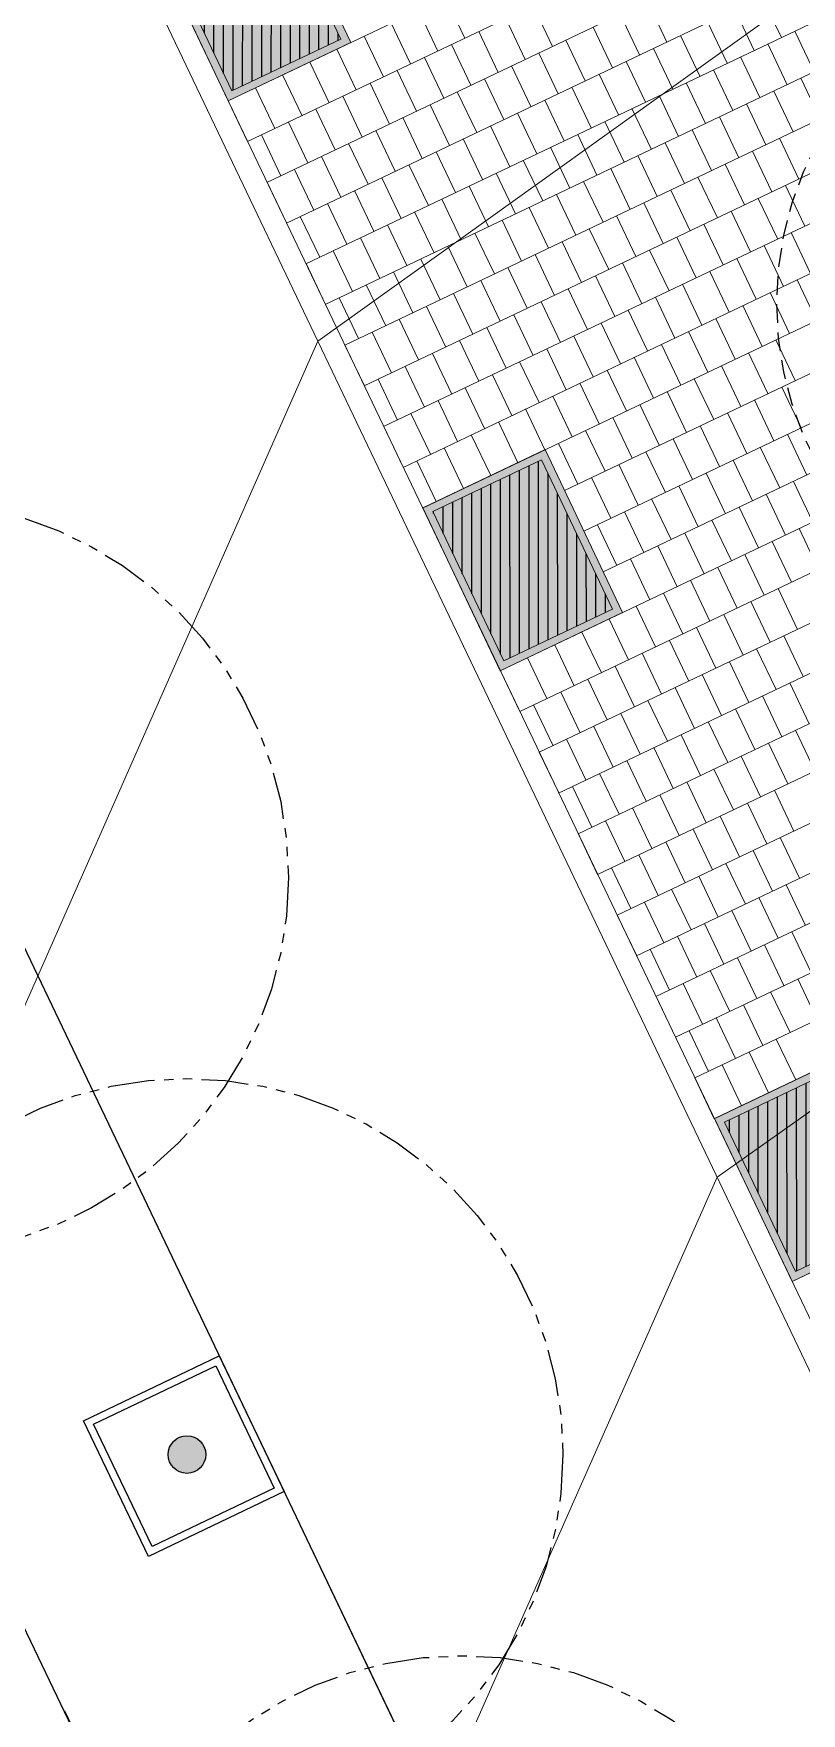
# Model space of a CAD drawing. Header units: metres. Extents: x 678805 to 1359287, y 2747329 to 5497370.
# Drawn here: x 679648.83 to 679659.05, y 2748537.93 to 2748560.27 of the extents above; entities that cross this region are included whole.
import ezdxf
from ezdxf.enums import TextEntityAlignment as Align

# ---------------------------------------------------------------- set-up
doc = ezdxf.new("R2010")
doc.units = ezdxf.units.M
for name, pattern in [('XREF_MON_EIT SUPPORT$0$HIDDEN', [0.375, 0.25, -0.125]), ('XREF_MON_EIT SUPPORT$0$LIM ACERAS$0$PHANTOM2', [1.25, 0.625, -0.125, 0.125, -0.125, 0.125, -0.125]), ('XREF_MON_GENERAL_LAYOUT$0$ACAD_ISO03W100', [30, 12, -18]), ('XREF_MON_SFT_TREES$0$HIDDEN', [0.375, 0.25, -0.125])]:
    doc.linetypes.add(name, pattern=pattern)
for name, color, linetype in [('00_XREF_MON_HSC_PAVEMENT', 7, 'Continuous'), ('00_XREF_TWQ_SFT_TREES', 7, 'Continuous'), ('00_XREF_TWQ_URBAN CONTEXT', 7, 'Continuous'), ('XREF_MON_EIT SUPPORT$0$02-L-Material Change', 253, 'Continuous'), ('XREF_MON_EIT SUPPORT$0$L-Límite Acera', 9, 'Continuous'), ('XREF_MON_EIT SUPPORT$0$SL_TREE_CANOPY_', 254, 'XREF_MON_EIT SUPPORT$0$HIDDEN'), ('XREF_MON_EIT SUPPORT$0$SL_TREE_TRUNK_', 254, 'Continuous'), ('XREF_MON_EIT SUPPORT$0$SL_Trees_out_of_scope_', 254, 'Continuous'), ('XREF_MON_GENERAL_LAYOUT$0$00_Sorround Parcels', 252, 'XREF_MON_GENERAL_LAYOUT$0$ACAD_ISO03W100'), ('XREF_MON_HSC_PAVEMENT$0$03-TR-Tree Pit_Green', 74, 'Continuous'), ('XREF_MON_SFT_TREES$0$SL_TREE_CANOPY', 251, 'XREF_MON_SFT_TREES$0$HIDDEN'), ('XREF_MON_SFT_TREES$0$SL_TREE_TRUNK', 251, 'Continuous'), ('XREF_MON_URBAN CONTEXT$0$Parcel', 7, 'Continuous'), ('XREF_MON_URBAN CONTEXT$0$XREF_MON_EIT SUPPORT', 7, 'Continuous')]:
    doc.layers.add(name, color=color, linetype=linetype)
for name, color, linetype, true_color in [('02-L-Waterfeatures 01', 7, 'Continuous', 0x4da6ff), ('XREF_MON_HSC_PAVEMENT$0$03-TR-Tree Pit_White', 7, 'Continuous', 0xfcfcfc), ('XREF_MON_SFT_TREES$0$SL_TREE_CERCIDIUM_FLORIDUM', 7, 'Continuous', 0xe0e000)]:
    doc.layers.add(name, color=color, linetype=linetype, true_color=true_color)
for name, color, linetype, lineweight in [('XREF_MON_GENERAL_LAYOUT$0$02-L-Level Curves 0.25-0.75m', 33, 'Continuous', 5), ('XREF_MON_GENERAL_LAYOUT$0$02-L-Level Curves 1m', 37, 'Continuous', 5), ('XREF_MON_GENERAL_LAYOUT$0$02-L-Material Change', 251, 'Continuous', 5), ('XREF_MON_GENERAL_LAYOUT$0$04-BK-Tree Pit', 6, 'Continuous', 5), ('XREF_MON_HSC_PAVEMENT$0$04-BK-Tree Pit', 6, 'Continuous', 5)]:
    doc.layers.add(name, color=color, linetype=linetype, lineweight=lineweight)
doc.layers.add('XREF_MON_HSC_PAVEMENT$0$02-L-Joints-Paviment_07_Precast Concrete Blocks 60X40', color=7, linetype='Continuous', lineweight=5, true_color=0x999999)
doc.layers.add('XREF_MON_HSC_PAVEMENT$0$03-TR-Pavement_07_Precast Concrete Blocks 60X40', color=7, linetype='Continuous', lineweight=5, true_color=0x999999)
doc.layers.get('XREF_MON_SFT_TREES$0$SL_TREE_CERCIDIUM_FLORIDUM').off()
doc.styles.add('XREF_MON_GENERAL_LAYOUT$0$Standard', font='arial.ttf')

# ---------------------------------------------------------------- blocks, each defined once
blk = doc.blocks.new('XREF_MON_EIT SUPPORT$0$ALCORQUE 1.8X1.8 con borde')
at = {"layer": 'XREF_MON_EIT SUPPORT$0$02-L-Material Change', "color": 254}
for points in [[(679587.386, 2748672.469), (679589.192, 2748673.329), (679590.051, 2748671.523), (679588.245, 2748670.663), (679587.386, 2748672.469)], [(679587.519, 2748672.422), (679589.145, 2748673.195), (679589.918, 2748671.57), (679588.293, 2748670.796), (679587.519, 2748672.422)]]:
    blk.add_lwpolyline(points, dxfattribs=at)
blk = doc.blocks.new('XREF_MON_EIT SUPPORT$0$trees_outofboundaries')
at = {"layer": 'XREF_MON_EIT SUPPORT$0$SL_TREE_TRUNK_'}
h = blk.add_hatch(color=256, dxfattribs=at)
h.dxf.hatch_style = 1
edge = h.paths.add_edge_path()
edge.add_arc((0, 0), 0.25, 0, 360)
at = {"layer": 'XREF_MON_EIT SUPPORT$0$SL_TREE_CANOPY_', "linetype": 'XREF_MON_EIT SUPPORT$0$LIM ACERAS$0$PHANTOM2'}
blk.add_circle((0, 0), 5, dxfattribs=at)
at = {"layer": 'XREF_MON_EIT SUPPORT$0$SL_TREE_TRUNK_'}
blk.add_circle((0, 0), 0.25, dxfattribs=at)
blk = doc.blocks.new('XREF_MON_EIT SUPPORT')
at = {"layer": 'XREF_MON_EIT SUPPORT$0$L-Límite Acera'}
blk.add_lwpolyline([(679661.275, 2748521.8), (679593.359, 2748664.016)], dxfattribs=at)
at = {"layer": 'XREF_MON_EIT SUPPORT$0$02-L-Material Change', "color": 254, "rotation": 0.08615458346817939}
blk.add_blockref('XREF_MON_EIT SUPPORT$0$ALCORQUE 1.8X1.8 con borde', (4196.007, -1149.426), dxfattribs=at)
at = {"layer": 'XREF_MON_EIT SUPPORT$0$SL_Trees_out_of_scope_'}
for p in [(679647.222, 2748549.044), (679650.874, 2748541.368), (679654.526, 2748533.693)]:
    blk.add_blockref('XREF_MON_EIT SUPPORT$0$trees_outofboundaries', p, dxfattribs=at)
blk = doc.blocks.new('XREF_MON_URBAN CONTEXT')
at = {"layer": 'XREF_MON_URBAN CONTEXT$0$Parcel'}
blk.add_lwpolyline([(679654.853, 2748526.23), (679582.704, 2748491.668), (679521.375, 2748619.741), (679593.524, 2748654.303), (679654.853, 2748526.23)], close=True, dxfattribs=at)
at = {"layer": 'XREF_MON_URBAN CONTEXT$0$XREF_MON_EIT SUPPORT'}
blk.add_blockref('XREF_MON_EIT SUPPORT', (0, 0), dxfattribs=at)
blk = doc.blocks.new('XREF_MON_SFT_TREES$0$cercidium_floridum')
h = blk.add_hatch()
h.set_pattern_fill('ANSI31', color=256, scale=0.1)
edge = h.paths.add_edge_path()
edge.add_arc((0, 0), 4.5, -25.4481, 334.5519)
at = {"layer": 'XREF_MON_SFT_TREES$0$SL_TREE_TRUNK'}
h = blk.add_hatch(color=256, dxfattribs=at)
h.dxf.hatch_style = 1
edge = h.paths.add_edge_path()
edge.add_arc((0, 0), 0.25, 0, 360)
at = {"layer": 'XREF_MON_SFT_TREES$0$SL_TREE_CANOPY', "linetype": 'XREF_MON_SFT_TREES$0$HIDDEN'}
blk.add_circle((0, 0), 4.5, dxfattribs=at)
at = {"layer": 'XREF_MON_SFT_TREES$0$SL_TREE_TRUNK'}
blk.add_circle((0, 0), 0.25, dxfattribs=at)
blk = doc.blocks.new('XREF_MON_SFT_TREES')
at = {"layer": 'XREF_MON_SFT_TREES$0$SL_TREE_CERCIDIUM_FLORIDUM', "rotation": 25.44812939262281}
blk.add_blockref('XREF_MON_SFT_TREES$0$cercidium_floridum', (679663.219, 2748556.675), dxfattribs=at)
blk = doc.blocks.new('XREF_MON_HSC_PAVEMENT$0$ALCORQUE RECTANGULAR')
at = {"layer": 'XREF_MON_HSC_PAVEMENT$0$03-TR-Tree Pit_Green', "ltscale": 0.3}
h = blk.add_hatch(dxfattribs=at)
h.set_pattern_fill('ANSI31', color=256, scale=0.04, angle=-45)
h.set_pattern_definition([(360, (-2068898.16958, 3428624.0145), (3e-17, 0.127), [])])
h.paths.add_polyline_path([(679903.391, 2748647.421), (679902.702, 2748648.869), (679904.689, 2748649.814), (679905.377, 2748648.367)])
at = {"layer": 'XREF_MON_HSC_PAVEMENT$0$03-TR-Tree Pit_White'}
h = blk.add_hatch(color=256, dxfattribs=at)
h.dxf.hatch_style = 1
h.paths.add_polyline_path([(679903.344, 2748647.288), (679902.569, 2748648.916), (679904.736, 2748649.947), (679905.511, 2748648.319)])
blk = doc.blocks.new('XREF_MON_HSC_PAVEMENT')
at = {"layer": 'XREF_MON_HSC_PAVEMENT$0$02-L-Joints-Paviment_07_Precast Concrete Blocks 60X40'}
for points in [[(679654.209, 2748560.033), (679653.952, 2748560.575)], [(679654.571, 2748560.205), (679654.313, 2748560.746)], [(679655.734, 2748560.094), (679655.476, 2748560.635)], [(679657.255, 2748560.153), (679656.997, 2748560.695)], [(679658.418, 2748560.042), (679658.16, 2748560.584)], [(679658.779, 2748560.214), (679658.521, 2748560.756)], [(679653.848, 2748559.861), (679653.59, 2748560.403)], [(679655.373, 2748559.922), (679655.115, 2748560.464)], [(679656.533, 2748559.809), (679656.275, 2748560.351)], [(679656.894, 2748559.981), (679656.636, 2748560.523)], [(679658.057, 2748559.87), (679657.799, 2748560.412)], [(679653.487, 2748559.689), (679653.229, 2748560.231)], [(679654.65, 2748559.578), (679654.392, 2748560.12)], [(679655.011, 2748559.75), (679654.754, 2748560.292)], [(679656.171, 2748559.637), (679655.914, 2748560.179)], [(679657.696, 2748559.698), (679657.438, 2748560.24)], [(679658.856, 2748559.586), (679658.598, 2748560.128)], [(679659.217, 2748559.758), (679658.959, 2748560.299)], [(679652.765, 2748559.345), (679652.507, 2748559.887)], [(679653.126, 2748559.517), (679652.868, 2748560.059)], [(679654.289, 2748559.406), (679654.031, 2748559.948)], [(679655.81, 2748559.466), (679655.552, 2748560.007)], [(679656.973, 2748559.355), (679656.715, 2748559.896)], [(679657.334, 2748559.526), (679657.077, 2748560.068)], [(679658.494, 2748559.414), (679658.237, 2748559.956)], [(679652.404, 2748559.173), (679652.146, 2748559.715)], [(679653.928, 2748559.234), (679653.67, 2748559.776)], [(679655.088, 2748559.122), (679654.83, 2748559.664)], [(679655.449, 2748559.294), (679655.191, 2748559.835)], [(679656.612, 2748559.183), (679656.354, 2748559.724)], [(679658.133, 2748559.242), (679657.875, 2748559.784)], [(679659.296, 2748559.131), (679659.038, 2748559.673)], [(679652.042, 2748559.002), (679651.785, 2748559.543)], [(679653.205, 2748558.89), (679652.948, 2748559.432)], [(679653.567, 2748559.062), (679653.309, 2748559.604)], [(679654.727, 2748558.95), (679654.469, 2748559.492)], [(679656.251, 2748559.011), (679655.993, 2748559.553)], [(679657.411, 2748558.898), (679657.153, 2748559.44)], [(679657.772, 2748559.07), (679657.514, 2748559.612)], [(679658.935, 2748558.959), (679658.677, 2748559.501)], [(679651.681, 2748558.83), (679651.423, 2748559.371)], [(679652.844, 2748558.719), (679652.586, 2748559.26)], [(679654.365, 2748558.778), (679654.108, 2748559.32)], [(679655.528, 2748558.667), (679655.271, 2748559.209)], [(679655.89, 2748558.839), (679655.632, 2748559.381)], [(679657.05, 2748558.726), (679656.792, 2748559.268)], [(679658.574, 2748558.787), (679658.316, 2748559.329)], [(679652.483, 2748558.547), (679652.225, 2748559.089)], [(679654.004, 2748558.606), (679653.746, 2748559.148)], [(679655.167, 2748558.495), (679654.909, 2748559.037)], [(679656.689, 2748558.555), (679656.431, 2748559.096)], [(679657.852, 2748558.444), (679657.594, 2748558.985)], [(679658.213, 2748558.615), (679657.955, 2748559.157)], [(679652.122, 2748558.375), (679651.864, 2748558.917)], [(679653.282, 2748558.262), (679653.024, 2748558.804)], [(679653.643, 2748558.434), (679653.385, 2748558.976)], [(679654.806, 2748558.323), (679654.548, 2748558.865)], [(679656.327, 2748558.383), (679656.07, 2748558.924)], [(679657.49, 2748558.272), (679657.233, 2748558.813)], [(679659.012, 2748558.331), (679658.754, 2748558.873)], [(679652.921, 2748558.091), (679652.663, 2748558.632)], [(679654.445, 2748558.151), (679654.187, 2748558.693)], [(679655.605, 2748558.039), (679655.347, 2748558.581)], [(679655.966, 2748558.211), (679655.708, 2748558.753)], [(679657.129, 2748558.1), (679656.871, 2748558.642)], [(679658.65, 2748558.159), (679658.393, 2748558.701)], [(679652.559, 2748557.919), (679652.302, 2748558.46)], [(679653.723, 2748557.808), (679653.465, 2748558.349)], [(679654.084, 2748557.979), (679653.826, 2748558.521)], [(679655.244, 2748557.867), (679654.986, 2748558.409)], [(679656.768, 2748557.928), (679656.51, 2748558.47)], [(679657.928, 2748557.815), (679657.67, 2748558.357)], [(679658.289, 2748557.987), (679658.031, 2748558.529)], [(679652.198, 2748557.747), (679651.94, 2748558.289)], [(679653.361, 2748557.636), (679653.104, 2748558.178)], [(679654.883, 2748557.695), (679654.625, 2748558.237)], [(679656.046, 2748557.584), (679655.788, 2748558.126)], [(679656.407, 2748557.756), (679656.149, 2748558.298)], [(679657.567, 2748557.644), (679657.309, 2748558.185)], [(679659.091, 2748557.704), (679658.833, 2748558.246)], [(679653, 2748557.464), (679652.742, 2748558.006)], [(679654.16, 2748557.351), (679653.902, 2748557.893)], [(679654.521, 2748557.523), (679654.264, 2748558.065)], [(679655.684, 2748557.412), (679655.427, 2748557.954)], [(679657.206, 2748557.472), (679656.948, 2748558.013)], [(679658.369, 2748557.361), (679658.111, 2748557.902)], [(679658.73, 2748557.533), (679658.472, 2748558.074)], [(679652.639, 2748557.292), (679652.381, 2748557.834)], [(679653.799, 2748557.18), (679653.541, 2748557.721)], [(679655.323, 2748557.24), (679655.065, 2748557.782)], [(679656.483, 2748557.128), (679656.225, 2748557.67)], [(679656.844, 2748557.3), (679656.587, 2748557.842)], [(679658.007, 2748557.189), (679657.75, 2748557.731)], [(679653.438, 2748557.008), (679653.18, 2748557.549)], [(679654.601, 2748556.897), (679654.343, 2748557.438)], [(679654.962, 2748557.069), (679654.704, 2748557.61)], [(679656.122, 2748556.956), (679655.864, 2748557.498)], [(679657.646, 2748557.017), (679657.388, 2748557.559)], [(679658.806, 2748556.904), (679658.549, 2748557.446)], [(679659.168, 2748557.076), (679658.91, 2748557.618)], [(679652.715, 2748556.664), (679652.458, 2748557.206)], [(679653.077, 2748556.836), (679652.819, 2748557.378)], [(679654.24, 2748556.725), (679653.982, 2748557.267)], [(679655.761, 2748556.784), (679655.503, 2748557.326)], [(679656.924, 2748556.673), (679656.666, 2748557.215)], [(679657.285, 2748556.845), (679657.027, 2748557.387)], [(679658.445, 2748556.733), (679658.187, 2748557.274)], [(679653.878, 2748556.553), (679653.621, 2748557.095)], [(679655.038, 2748556.44), (679654.781, 2748556.982)], [(679655.4, 2748556.612), (679655.142, 2748557.154)], [(679656.563, 2748556.501), (679656.305, 2748557.043)], [(679658.084, 2748556.561), (679657.826, 2748557.102)], [(679659.247, 2748556.45), (679658.989, 2748556.991)], [(679653.156, 2748556.209), (679652.898, 2748556.751)], [(679653.517, 2748556.381), (679653.259, 2748556.923)], [(679654.677, 2748556.269), (679654.419, 2748556.81)], [(679656.202, 2748556.329), (679655.944, 2748556.871)], [(679657.362, 2748556.217), (679657.104, 2748556.759)], [(679657.723, 2748556.389), (679657.465, 2748556.931)], [(679658.886, 2748556.278), (679658.628, 2748556.82)], [(679654.316, 2748556.097), (679654.058, 2748556.638)], [(679655.479, 2748555.986), (679655.221, 2748556.527)], [(679655.84, 2748556.158), (679655.583, 2748556.699)], [(679657, 2748556.045), (679656.743, 2748556.587)], [(679658.525, 2748556.106), (679658.267, 2748556.648)], [(679653.955, 2748555.925), (679653.697, 2748556.467)], [(679655.118, 2748555.814), (679654.86, 2748556.356)], [(679656.639, 2748555.873), (679656.381, 2748556.415)], [(679657.802, 2748555.762), (679657.544, 2748556.304)], [(679658.163, 2748555.934), (679657.906, 2748556.476)], [(679653.233, 2748555.581), (679652.975, 2748556.123)], [(679653.594, 2748555.753), (679653.336, 2748556.295)], [(679654.757, 2748555.642), (679654.499, 2748556.184)], [(679656.278, 2748555.701), (679656.02, 2748556.243)], [(679657.441, 2748555.59), (679657.183, 2748556.132)], [(679658.962, 2748555.65), (679658.704, 2748556.192)], [(679654.396, 2748555.47), (679654.138, 2748556.012)], [(679655.556, 2748555.358), (679655.298, 2748555.899)], [(679655.917, 2748555.529), (679655.659, 2748556.071)], [(679657.08, 2748555.418), (679656.822, 2748555.96)], [(679658.601, 2748555.478), (679658.343, 2748556.02)], [(679653.673, 2748555.126), (679653.415, 2748555.668)], [(679654.034, 2748555.298), (679653.777, 2748555.84)], [(679655.194, 2748555.186), (679654.937, 2748555.727)], [(679656.719, 2748555.247), (679656.461, 2748555.788)], [(679657.879, 2748555.134), (679657.621, 2748555.676)], [(679658.24, 2748555.306), (679657.982, 2748555.848)], [(679654.833, 2748555.014), (679654.575, 2748555.556)], [(679655.996, 2748554.903), (679655.738, 2748555.445)], [(679656.357, 2748555.075), (679656.1, 2748555.616)], [(679657.517, 2748554.962), (679657.26, 2748555.504)], [(679659.042, 2748555.023), (679658.784, 2748555.565)], [(679654.111, 2748554.67), (679653.853, 2748555.212)], [(679654.472, 2748554.842), (679654.214, 2748555.384)], [(679655.635, 2748554.731), (679655.377, 2748555.273)], [(679657.156, 2748554.79), (679656.898, 2748555.332)], [(679658.319, 2748554.679), (679658.062, 2748555.221)], [(679658.681, 2748554.851), (679658.423, 2748555.393)], [(679653.75, 2748554.498), (679653.492, 2748555.04)], [(679655.274, 2748554.559), (679655.016, 2748555.101)], [(679656.434, 2748554.447), (679656.176, 2748554.988)], [(679656.795, 2748554.618), (679656.537, 2748555.16)], [(679657.958, 2748554.507), (679657.7, 2748555.049)], [(679654.552, 2748554.215), (679654.294, 2748554.757)], [(679654.913, 2748554.387), (679654.655, 2748554.929)], [(679656.073, 2748554.275), (679655.815, 2748554.816)], [(679657.597, 2748554.336), (679657.339, 2748554.877)], [(679658.757, 2748554.223), (679658.499, 2748554.765)], [(679659.118, 2748554.395), (679658.86, 2748554.937)], [(679654.19, 2748554.043), (679653.933, 2748554.585)], [(679656.875, 2748553.992), (679656.617, 2748554.534)], [(679657.236, 2748554.164), (679656.978, 2748554.705)], [(679658.396, 2748554.051), (679658.138, 2748554.593)], [(679656.513, 2748553.82), (679656.256, 2748554.362)], [(679658.035, 2748553.879), (679657.777, 2748554.421)], [(679659.198, 2748553.768), (679658.94, 2748554.31)], [(679657.312, 2748553.536), (679657.054, 2748554.077)], [(679657.673, 2748553.707), (679657.416, 2748554.249)], [(679658.836, 2748553.596), (679658.579, 2748554.138)], [(679656.951, 2748553.364), (679656.693, 2748553.906)], [(679658.475, 2748553.425), (679658.217, 2748553.966)], [(679656.59, 2748553.192), (679656.332, 2748553.734)], [(679657.753, 2748553.081), (679657.495, 2748553.623)], [(679658.114, 2748553.253), (679657.856, 2748553.794)], [(679659.274, 2748553.14), (679659.016, 2748553.682)], [(679657.392, 2748552.909), (679657.134, 2748553.451)], [(679658.913, 2748552.968), (679658.655, 2748553.51)], [(679657.031, 2748552.737), (679656.773, 2748553.279)], [(679658.552, 2748552.796), (679658.294, 2748553.338)], [(679657.829, 2748552.453), (679657.572, 2748552.995)], [(679658.191, 2748552.625), (679657.933, 2748553.166)], [(679657.468, 2748552.281), (679657.21, 2748552.823)], [(679658.992, 2748552.342), (679658.735, 2748552.884)], [(679657.107, 2748552.109), (679656.849, 2748552.651)], [(679658.27, 2748551.998), (679658.012, 2748552.54)], [(679658.631, 2748552.17), (679658.373, 2748552.712)], [(679656.385, 2748551.765), (679656.127, 2748552.307)], [(679656.746, 2748551.937), (679656.488, 2748552.479)], [(679657.909, 2748551.826), (679657.651, 2748552.368)], [(679656.023, 2748551.593), (679655.766, 2748552.135)], [(679657.548, 2748551.654), (679657.29, 2748552.196)], [(679658.708, 2748551.542), (679658.45, 2748552.084)], [(679659.069, 2748551.714), (679658.811, 2748552.255)], [(679655.662, 2748551.421), (679655.404, 2748551.963)], [(679656.825, 2748551.31), (679656.567, 2748551.852)], [(679657.186, 2748551.482), (679656.929, 2748552.024)], [(679658.346, 2748551.37), (679658.089, 2748551.912)], [(679655.301, 2748551.25), (679655.043, 2748551.791)], [(679656.464, 2748551.139), (679656.206, 2748551.68)], [(679657.985, 2748551.198), (679657.727, 2748551.74)], [(679659.148, 2748551.087), (679658.891, 2748551.629)], [(679656.103, 2748550.967), (679655.845, 2748551.508)], [(679657.263, 2748550.854), (679657.005, 2748551.396)], [(679657.624, 2748551.026), (679657.366, 2748551.568)], [(679658.787, 2748550.915), (679658.529, 2748551.457)], [(679655.742, 2748550.795), (679655.484, 2748551.337)], [(679656.902, 2748550.682), (679656.644, 2748551.224)], [(679658.426, 2748550.743), (679658.168, 2748551.285)], [(679656.541, 2748550.51), (679656.283, 2748551.052)], [(679657.704, 2748550.399), (679657.446, 2748550.941)], [(679658.065, 2748550.571), (679657.807, 2748551.113)], [(679659.225, 2748550.459), (679658.967, 2748551.001)], [(679656.179, 2748550.339), (679655.922, 2748550.88)], [(679657.342, 2748550.228), (679657.085, 2748550.769)], [(679658.864, 2748550.287), (679658.606, 2748550.829)], [(679655.818, 2748550.167), (679655.56, 2748550.709)], [(679656.981, 2748550.056), (679656.723, 2748550.598)], [(679658.502, 2748550.115), (679658.245, 2748550.657)], [(679656.62, 2748549.884), (679656.362, 2748550.426)], [(679657.78, 2748549.771), (679657.522, 2748550.313)], [(679658.141, 2748549.943), (679657.883, 2748550.485)], [(679656.259, 2748549.712), (679656.001, 2748550.254)], [(679657.419, 2748549.6), (679657.161, 2748550.141)], [(679658.946, 2748549.66), (679658.688, 2748550.202)], [(679657.058, 2748549.428), (679656.8, 2748549.969)], [(679658.224, 2748549.317), (679657.966, 2748549.858)], [(679658.585, 2748549.488), (679658.327, 2748550.03)], [(679656.335, 2748549.084), (679656.077, 2748549.626)], [(679656.696, 2748549.256), (679656.439, 2748549.798)], [(679657.862, 2748549.145), (679657.605, 2748549.687)], [(679657.501, 2748548.973), (679657.243, 2748549.515)], [(679658.661, 2748548.86), (679658.403, 2748549.402)], [(679659.022, 2748549.032), (679658.765, 2748549.574)], [(679656.779, 2748548.629), (679656.521, 2748549.171)], [(679657.14, 2748548.801), (679656.882, 2748549.343)], [(679658.3, 2748548.689), (679658.042, 2748549.23)], [(679657.939, 2748548.517), (679657.681, 2748549.058)], [(679659.099, 2748548.406), (679658.841, 2748548.947)], [(679657.216, 2748548.173), (679656.959, 2748548.715)], [(679657.578, 2748548.345), (679657.32, 2748548.887)], [(679658.738, 2748548.234), (679658.48, 2748548.776)], [(679656.855, 2748548.001), (679656.597, 2748548.543)], [(679658.377, 2748548.062), (679658.119, 2748548.604)], [(679657.654, 2748547.718), (679657.396, 2748548.26)], [(679658.015, 2748547.89), (679657.758, 2748548.432)], [(679659.175, 2748547.778), (679658.918, 2748548.319)], [(679657.293, 2748547.546), (679657.035, 2748548.088)], [(679658.814, 2748547.606), (679658.556, 2748548.147)], [(679658.453, 2748547.434), (679658.195, 2748547.976)], [(679657.731, 2748547.09), (679657.473, 2748547.632)], [(679658.092, 2748547.262), (679657.834, 2748547.804)], [(679659.255, 2748547.151), (679658.997, 2748547.693)], [(679657.37, 2748546.918), (679657.112, 2748547.46)], [(679658.894, 2748546.979), (679658.636, 2748547.521)], [(679658.171, 2748546.635), (679657.914, 2748547.177)], [(679658.533, 2748546.807), (679658.275, 2748547.349)], [(679657.81, 2748546.463), (679657.552, 2748547.005)], [(679658.609, 2748546.179), (679658.351, 2748546.721)], [(679658.97, 2748546.351), (679658.712, 2748546.893)], [(679658.248, 2748546.007), (679657.99, 2748546.549)], [(679657.887, 2748545.835), (679657.629, 2748546.377)]]:
    blk.add_lwpolyline(points, dxfattribs=at)
at = {"layer": 'XREF_MON_HSC_PAVEMENT$0$03-TR-Pavement_07_Precast Concrete Blocks 60X40'}
for p, q in [((679651.421, 2748559.37), (679671.991, 2748569.159)), ((679651.679, 2748558.829), (679672.31, 2748568.646)), ((679651.938, 2748558.287), (679672.629, 2748568.134)), ((679652.196, 2748557.746), (679672.949, 2748567.621)), ((679652.455, 2748557.204), (679673.268, 2748567.108)), ((679652.713, 2748556.663), (679673.587, 2748566.596)), ((679652.972, 2748556.122), (679673.906, 2748566.083)), ((679653.23, 2748555.58), (679674.225, 2748565.571)), ((679653.489, 2748555.039), (679674.545, 2748565.058)), ((679653.748, 2748554.497), (679674.864, 2748564.546)), ((679654.006, 2748553.956), (679675.183, 2748564.033)), ((679655.04, 2748551.79), (679676.46, 2748561.983)), ((679655.299, 2748551.249), (679676.779, 2748561.47)), ((679655.557, 2748550.707), (679677.098, 2748560.958)), ((679655.816, 2748550.166), (679677.417, 2748560.445)), ((679656.077, 2748549.625), (679677.737, 2748559.932)), ((679656.335, 2748549.084), (679678.056, 2748559.42)), ((679656.594, 2748548.542), (679678.375, 2748558.907)), ((679656.852, 2748548.001), (679678.694, 2748558.395)), ((679657.111, 2748547.46), (679679.013, 2748557.882)), ((679657.37, 2748546.918), (679679.333, 2748557.37)), ((679655.895, 2748554.19), (679662.036, 2748557.112)), ((679657.628, 2748546.377), (679679.652, 2748556.857)), ((679656.153, 2748553.648), (679662.294, 2748556.571)), ((679657.887, 2748545.835), (679679.971, 2748556.344)), ((679656.411, 2748553.107), (679662.552, 2748556.029)), ((679658.921, 2748543.67), (679681.248, 2748554.294))]:
    blk.add_line(p, q, dxfattribs=at)
at = {"layer": 'XREF_MON_HSC_PAVEMENT$0$04-BK-Tree Pit', "rotation": 90}
for p in [(3428300.339, 2068656.802), (3428303.956, 2068649.221), (3428307.837, 2068641.101)]:
    blk.add_blockref('XREF_MON_HSC_PAVEMENT$0$ALCORQUE RECTANGULAR', p, dxfattribs=at)
blk = doc.blocks.new('XREF_MON_GENERAL_LAYOUT$0$ALCORQUE RECTANGULAR')
blk.add_lwpolyline([(679903.391, 2748647.421), (679902.702, 2748648.868), (679904.689, 2748649.814), (679905.378, 2748648.366)], close=True)
at = {"layer": 'XREF_MON_GENERAL_LAYOUT$0$02-L-Material Change'}
blk.add_lwpolyline([(679903.344, 2748647.288), (679902.569, 2748648.916), (679904.736, 2748649.947), (679905.511, 2748648.319)], close=True, dxfattribs=at)
blk = doc.blocks.new('XREF_MON_GENERAL_LAYOUT')
at = {"layer": 'XREF_MON_GENERAL_LAYOUT$0$00_Sorround Parcels', "lineweight": 9, "ltscale": 0.1}
blk.add_lwpolyline([(679521.37, 2748619.739), (679593.52, 2748654.301), (679654.867, 2748526.236), (679582.718, 2748491.674)], close=True, dxfattribs=at)
at = {"layer": 'XREF_MON_GENERAL_LAYOUT$0$02-L-Level Curves 0.25-0.75m', "ltscale": 0.3}
for points in [[(679704.576, 2748599.369), (679702.45, 2748591.874), (679652.615, 2748556.177)], [(679646.743, 2748542.877), (679652.615, 2748556.177)]]:
    blk.add_lwpolyline(points, dxfattribs=at)
at = {"layer": 'XREF_MON_GENERAL_LAYOUT$0$02-L-Level Curves 1m', "ltscale": 0.3}
for points in [[(679657.926, 2748545.057), (679730.871, 2748596.693), (679732.292, 2748608.522)], [(679652.037, 2748531.749), (679657.926, 2748545.057)]]:
    blk.add_lwpolyline(points, dxfattribs=at)
at = {"layer": 'XREF_MON_GENERAL_LAYOUT$0$02-L-Material Change'}
for p, q in [((679667.595, 2748524.804), (679599.165, 2748668.107)), ((679661.796, 2748520.709), (679592.846, 2748665.09))]:
    blk.add_line(p, q, dxfattribs=at)
at = {"layer": 'XREF_MON_GENERAL_LAYOUT$0$02-L-Material Change', "ltscale": 0.3}
blk.add_line((679667.86, 2748524.952), (679599.52, 2748668.055), dxfattribs=at)
at = {"layer": 'XREF_MON_GENERAL_LAYOUT$0$04-BK-Tree Pit', "rotation": 90}
for p in [(3428300.339, 2068656.802), (3428303.956, 2068649.221), (3428307.837, 2068641.101)]:
    blk.add_blockref('XREF_MON_GENERAL_LAYOUT$0$ALCORQUE RECTANGULAR', p, dxfattribs=at)
at = {"style": 'XREF_MON_GENERAL_LAYOUT$0$Standard'}
for tag, rotation, p in [('604,00', 330.2643, (679905.77, 2748776.558)), ('603,00', 330.2643, (679901.861, 2748753.477)), ('600,00', 133.826, (679944.597, 2748745.153)), ('602,00', 330.2643, (679883.319, 2748738.727)), ('601,00', 117.8906, (679920.972, 2748732.87)), ('601,00', 330.2643, (679864.777, 2748723.976)), ('600,00', 40.8833, (679777.405, 2748705.444, 1.17)), ('602,00', 330.2643, (679941.275, 2748705.483)), ('601,00', 40.8833, (679701.798, 2748703.889, 1.17)), ('598,00', 62.091, (679810.267, 2748702.619)), ('600,00', 330.2643, (679877.781, 2748691.131)), ('600,00', 19.5511, (679920.444, 2748685.496)), ('601,00', 330.2643, (679934.813, 2748683.804)), ('599,00', 330.2643, (679854.567, 2748679.061)), ('600,00', 88.3928, (679743.913, 2748675.572)), ('599,00', 20.6086, (679924.26, 2748675.216)), ('601,00', 88.3928, (679728.035, 2748671.318, -2)), ('602,00', 88.3928, (679711.826, 2748665.966, -1)), ('603,00', 88.3928, (679695.615, 2748660.611)), ('599,00', 40.8833, (679788.807, 2748655.829, 1.17)), ('601,00', 40.8833, (679627.612, 2748644.603, 1.17)), ('603,00', 41.7058, (679702.499, 2748628.484, 1.17)), ('600,00', 40.8833, (679645.925, 2748597.926, 1.17)), ('599,00', 34.2277, (679673.574, 2748555.136, 5.34))]:
    blk.add_attdef(tag, text='', height=1, rotation=rotation, dxfattribs=at).set_placement(p, align=Align.MIDDLE)
at = {"ltscale": 0.3, "style": 'XREF_MON_GENERAL_LAYOUT$0$Standard'}
for tag, rotation, p in [('603,50', 330.2643, (679911.501, 2748760.57)), ('602,50', 330.2643, (679892.865, 2748745.846)), ('600,50', 133.826, (679933.048, 2748738.729)), ('601,50', 330.2643, (679873.581, 2748731.671)), ('601,50', 101.2857, (679909.522, 2748726.945)), ('602,50', 330.2643, (679948.625, 2748713.86)), ('600,50', 39.606, (679743.243, 2748706.971)), ('600,50', 330.2643, (679880.266, 2748702.726)), ('600,50', 17.3537, (679917.615, 2748690.554)), ('599,50', 330.2643, (679867.197, 2748684.716)), ('599,50', 18.8944, (679921.71, 2748680.578)), ('599,50', 39.606, (679778.991, 2748677.241)), ('600,50', 88.3928, (679735.925, 2748673.586)), ('601,50', 88.3928, (679719.906, 2748668.581)), ('602,50', 88.3928, (679703.474, 2748663.452)), ('598,50', 330.2643, (679861.765, 2748662.397)), ('601,50', 39.606, (679610.513, 2748662.061)), ('600,00', 41.7058, (679752.308, 2748637.685)), ('601,00', 41.7058, (679736.044, 2748634.538)), ('599,00', 35.0835, (679763.043, 2748634.415, 1.17)), ('602,00', 41.7058, (679720.174, 2748633.096, 1.17)), ('600,00', 35.0835, (679747.063, 2748629.903, 1.17)), ('601,00', 35.0835, (679731.246, 2748625.239, 1.17)), ('600,50', 39.606, (679636.92, 2748621.339)), ('602,00', 35.0835, (679715.4, 2748620.639, 1.17)), ('599,50', 28.7604, (679659.482, 2748574.323))]:
    blk.add_attdef(tag, text='', height=1, rotation=rotation, dxfattribs=at).set_placement(p, align=Align.MIDDLE)

msp = doc.modelspace()

# ---------------------------------------------------------------- block references
at = {"layer": '00_XREF_MON_HSC_PAVEMENT'}
msp.add_blockref('XREF_MON_HSC_PAVEMENT', (0, 0), dxfattribs=at)
at = {"layer": '00_XREF_TWQ_SFT_TREES'}
msp.add_blockref('XREF_MON_SFT_TREES', (0, 0), dxfattribs=at)
at = {"layer": '00_XREF_TWQ_URBAN CONTEXT'}
msp.add_blockref('XREF_MON_URBAN CONTEXT', (0, 0), dxfattribs=at)
at = {"layer": '02-L-Waterfeatures 01', "color": 18, "true_color": 0x000000}
msp.add_blockref('XREF_MON_GENERAL_LAYOUT', (0, 0), dxfattribs=at)

doc.saveas('drawing.dxf')
